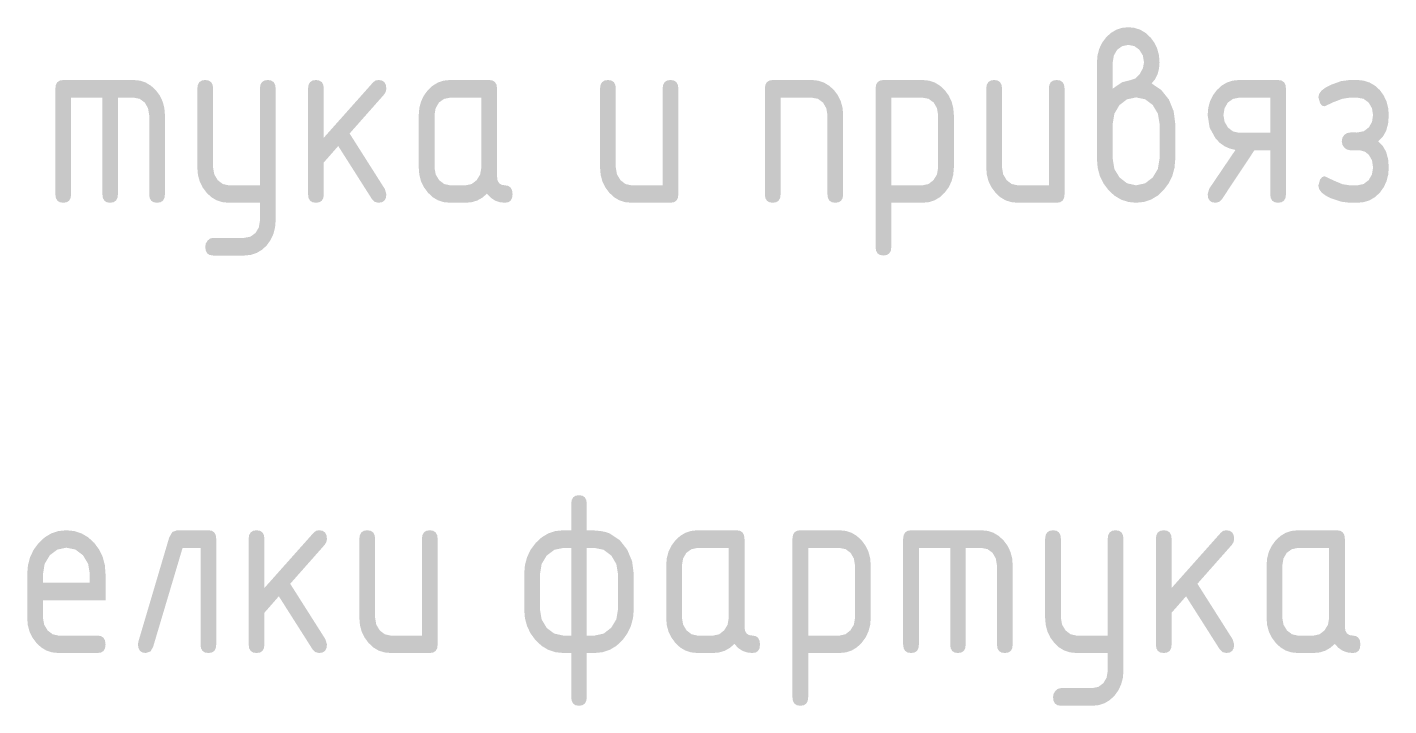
# Model space of a CAD drawing. Header units: millimetres. Extents: x 0 to 1189, y 0 to 841.
# Drawn here: x 1014.56 to 1038.03, y 249.9 to 261.6 of the extents above; entities that cross this region are included whole.
import ezdxf

# ---------------------------------------------------------------- set-up
doc = ezdxf.new("R2010")
doc.units = ezdxf.units.MM

msp = doc.modelspace()

# ---------------------------------------------------------------- hatches: boundary and pattern name
h = msp.add_hatch(color=7)
h.paths.add_polyline_path([(1033.27434, 260.545272), (1033.437914, 260.655998), (1033.587431, 260.693549), (1033.668735, 260.721041), (1033.741771, 260.799383), (1033.795997, 260.898877), (1033.813429, 260.998371), (1033.793585, 261.115918), (1033.734054, 261.214448), (1033.646617, 261.278733), (1033.542231, 261.298784), (1033.437362, 261.277079), (1033.349857, 261.214448), (1033.293702, 261.115918), (1033.27434, 260.998371)])
h.paths.add_polyline_path([(1033.945169, 260.634018), (1034.112463, 260.519985), (1034.243377, 260.355103), (1034.324819, 260.155425), (1034.352518, 259.940038), (1034.352518, 259.330394), (1034.339788, 259.179817), (1034.301944, 259.039834), (1034.239501, 258.911737), (1034.152978, 258.796817), (1034.05052, 258.700131), (1033.936488, 258.631453), (1033.811913, 258.590473), (1033.67783, 258.576883), (1033.54199, 258.590473), (1033.417105, 258.631453), (1033.302969, 258.700131), (1033.199375, 258.796817), (1033.112817, 258.913598), (1033.051374, 259.041488), (1033.014735, 259.180437), (1033.002591, 259.330394), (1033.002591, 260.998371), (1033.012513, 261.120534), (1033.042279, 261.233189), (1033.091888, 261.336335), (1033.161341, 261.429973), (1033.244032, 261.505472), (1033.33463, 261.559784), (1033.433805, 261.592599), (1033.542231, 261.603606), (1033.650941, 261.592538), (1033.751279, 261.559302), (1033.843143, 261.503844), (1033.926428, 261.426114), (1033.993651, 261.334707), (1034.042114, 261.232707), (1034.071458, 261.120474), (1034.08132, 260.998371), (1034.072836, 260.889584), (1034.047351, 260.792423), (1034.004813, 260.707149)])
h.paths.add_polyline_path([(1034.08132, 259.334804), (1034.08132, 259.940038), (1034.05245, 260.113602), (1033.964462, 260.261948), (1033.833755, 260.360822), (1033.67783, 260.393137), (1033.521905, 260.360822), (1033.391198, 260.261948), (1033.303004, 260.113602), (1033.27434, 259.940038), (1033.27434, 259.334804), (1033.303004, 259.157932), (1033.391198, 259.012894), (1033.521905, 258.911815), (1033.67783, 258.877295), (1033.833755, 258.911815), (1033.964462, 259.012894), (1034.05245, 259.159379)])
h = msp.add_hatch(color=7)
h.dxf.hatch_style = 2
h.paths.add_polyline_path([(1015.182254, 260.693549), (1016.39603, 260.693549), (1016.50437, 260.682465), (1016.603356, 260.649521), (1016.693764, 260.595183), (1016.776369, 260.519916), (1016.845822, 260.426279), (1016.895431, 260.323133), (1016.925197, 260.210478), (1016.935119, 260.088315), (1016.935119, 258.725159), (1016.926635, 258.658971), (1016.90115, 258.61278), (1016.858612, 258.585711), (1016.798968, 258.576883), (1016.739644, 258.585711), (1016.697269, 258.61278), (1016.671844, 258.658971), (1016.66337, 258.725159), (1016.66337, 260.088315), (1016.644008, 260.205586), (1016.587853, 260.30384), (1016.500417, 260.368608), (1016.39603, 260.388727), (1016.124832, 260.388727), (1016.124832, 258.725159), (1016.116349, 258.658971), (1016.090864, 258.61278), (1016.048325, 258.585711), (1015.988682, 258.576883), (1015.931588, 258.585711), (1015.890359, 258.61278), (1015.865356, 258.658971), (1015.856942, 258.725159), (1015.856942, 260.388727), (1015.317853, 260.388727), (1015.317853, 258.725159), (1015.309378, 258.658971), (1015.283953, 258.61278), (1015.241579, 258.585711), (1015.182254, 258.576883), (1015.122611, 258.585711), (1015.080073, 258.61278), (1015.054587, 258.658971), (1015.046104, 258.725159), (1015.046104, 260.545272), (1015.054587, 260.609601), (1015.080073, 260.655998), (1015.122611, 260.684101)])
h = msp.add_hatch(color=7)
h.dxf.hatch_style = 2
h.paths.add_polyline_path([(1018.572567, 258.267651), (1018.572567, 258.576883), (1018.033478, 258.576883), (1017.92451, 258.587347), (1017.82443, 258.619257), (1017.733652, 258.673388), (1017.652589, 258.750515), (1017.583136, 258.844153), (1017.533526, 258.947299), (1017.503761, 259.059954), (1017.493839, 259.182117), (1017.493839, 260.545272), (1017.502322, 260.609601), (1017.527807, 260.655998), (1017.570346, 260.684101), (1017.629989, 260.693549), (1017.689313, 260.684101), (1017.731688, 260.655998), (1017.757113, 260.609601), (1017.765588, 260.545272), (1017.765588, 259.182117), (1017.785432, 259.0665), (1017.844963, 258.966592), (1017.931986, 258.899619), (1018.033478, 258.877295), (1018.572567, 258.877295), (1018.572567, 260.545272), (1018.581033, 260.609601), (1018.606398, 260.655998), (1018.648609, 260.684101), (1018.707615, 260.693549), (1018.767258, 260.684101), (1018.809796, 260.655998), (1018.835281, 260.609601), (1018.843765, 260.545272), (1018.843765, 258.27206), (1018.833912, 258.149897), (1018.804629, 258.037243), (1018.756328, 257.934097), (1018.689425, 257.840459), (1018.607819, 257.76496), (1018.516963, 257.710648), (1018.417116, 257.677833), (1018.308535, 257.666826), (1017.765588, 257.666826), (1017.706263, 257.676335), (1017.663889, 257.70486), (1017.638464, 257.752402), (1017.629989, 257.818962), (1017.639291, 257.873532), (1017.67133, 257.924795), (1017.714118, 257.959384), (1017.765588, 257.971648), (1018.304676, 257.971648), (1018.409338, 257.991699), (1018.497051, 258.055984), (1018.553206, 258.150862)])
h = msp.add_hatch(color=7)
h.dxf.hatch_style = 2
h.paths.add_polyline_path([(1019.673996, 259.698606), (1020.522316, 260.651106), (1020.563382, 260.68349), (1020.616023, 260.693549), (1020.675666, 260.684101), (1020.718204, 260.655998), (1020.743689, 260.609601), (1020.752173, 260.545272), (1020.741355, 260.487601), (1020.710281, 260.439439), (1020.118827, 259.770815), (1020.725715, 258.813905), (1020.752173, 258.725159), (1020.743689, 258.658971), (1020.718204, 258.61278), (1020.675666, 258.585711), (1020.616023, 258.576883), (1020.551324, 258.592661), (1020.503575, 258.640272), (1019.922594, 259.554738), (1019.673996, 259.271414), (1019.673996, 258.725159), (1019.665521, 258.658971), (1019.640096, 258.61278), (1019.597721, 258.585711), (1019.538397, 258.576883), (1019.478754, 258.585711), (1019.436215, 258.61278), (1019.41073, 258.658971), (1019.402247, 258.725159), (1019.402247, 260.545272), (1019.41073, 260.609601), (1019.436215, 260.655998), (1019.478754, 260.684101), (1019.538397, 260.693549), (1019.597721, 260.684101), (1019.640096, 260.655998), (1019.665521, 260.609601), (1019.673996, 260.545272)])
h = msp.add_hatch(color=7)
h.paths.add_polyline_path([(1022.389383, 260.388727), (1021.850294, 260.388727), (1021.745426, 260.366954), (1021.65792, 260.30384), (1021.601765, 260.205586), (1021.582404, 260.088315), (1021.582404, 259.182117), (1021.602247, 259.0665), (1021.661779, 258.966592), (1021.748802, 258.899619), (1021.850294, 258.877295), (1022.121492, 258.877295), (1022.224156, 258.899619), (1022.309457, 258.966592), (1022.36947, 259.064846), (1022.389383, 259.182117)])
h.paths.add_polyline_path([(1022.92792, 258.725159), (1022.919583, 258.658971), (1022.89471, 258.61278), (1022.853506, 258.585711), (1022.79618, 258.576883), (1022.705074, 258.58646), (1022.623374, 258.615468), (1022.550768, 258.664319), (1022.486948, 258.733428), (1022.407211, 258.664319), (1022.31993, 258.615468), (1022.224793, 258.58646), (1022.121492, 258.576883), (1021.850294, 258.576883), (1021.741326, 258.587347), (1021.641246, 258.619257), (1021.550468, 258.673388), (1021.469405, 258.750515), (1021.399951, 258.843533), (1021.350342, 258.945646), (1021.320576, 259.058093), (1021.310655, 259.182117), (1021.310655, 260.088315), (1021.320576, 260.210478), (1021.350342, 260.323133), (1021.399951, 260.426279), (1021.469405, 260.519916), (1021.550468, 260.595183), (1021.641246, 260.649521), (1021.741326, 260.682465), (1021.850294, 260.693549), (1022.524431, 260.693549), (1022.584074, 260.684101), (1022.626612, 260.655998), (1022.652097, 260.609601), (1022.660581, 260.545272), (1022.660581, 259.029981), (1022.669056, 258.963104), (1022.694481, 258.915398), (1022.736855, 258.886812), (1022.79618, 258.877295), (1022.853506, 258.867786), (1022.89471, 258.839261), (1022.919583, 258.791719)])
h = msp.add_hatch(color=7)
h.dxf.hatch_style = 2
h.paths.add_polyline_path([(1025.786326, 260.545272), (1025.786326, 258.725159), (1025.777842, 258.658971), (1025.752357, 258.61278), (1025.709819, 258.585711), (1025.650176, 258.576883), (1024.976039, 258.576883), (1024.867071, 258.587347), (1024.766991, 258.619257), (1024.676213, 258.673388), (1024.59515, 258.750515), (1024.525696, 258.843533), (1024.476087, 258.945646), (1024.446321, 259.058093), (1024.4364, 259.182117), (1024.4364, 260.545272), (1024.444883, 260.609601), (1024.470368, 260.655998), (1024.512907, 260.684101), (1024.57255, 260.693549), (1024.631874, 260.684101), (1024.674249, 260.655998), (1024.699674, 260.609601), (1024.708149, 260.545272), (1024.708149, 259.182117), (1024.727992, 259.0665), (1024.787524, 258.966592), (1024.874547, 258.899619), (1024.976039, 258.877295), (1025.515128, 258.877295), (1025.515128, 260.545272), (1025.523594, 260.609601), (1025.548959, 260.655998), (1025.59117, 260.684101), (1025.650176, 260.693549), (1025.709819, 260.684101), (1025.752357, 260.655998), (1025.777842, 260.609601)])
h = msp.add_hatch(color=7)
h.dxf.hatch_style = 2
h.paths.add_polyline_path([(1027.277367, 258.725159), (1027.277367, 260.545272), (1027.285851, 260.609601), (1027.311336, 260.655998), (1027.353874, 260.684101), (1027.413518, 260.693549), (1028.088205, 260.693549), (1028.194926, 260.682465), (1028.294153, 260.649521), (1028.385629, 260.595183), (1028.469095, 260.519916), (1028.538229, 260.426279), (1028.587675, 260.323133), (1028.61738, 260.210478), (1028.627294, 260.088315), (1028.627294, 258.725159), (1028.61881, 258.658971), (1028.593325, 258.61278), (1028.550787, 258.585711), (1028.491144, 258.576883), (1028.432138, 258.585711), (1028.389927, 258.61278), (1028.364562, 258.658971), (1028.356096, 258.725159), (1028.356096, 260.088315), (1028.336734, 260.205586), (1028.280579, 260.30384), (1028.192867, 260.368608), (1028.088205, 260.388727), (1027.549117, 260.388727), (1027.549117, 258.725159), (1027.540642, 258.658971), (1027.515217, 258.61278), (1027.472842, 258.585711), (1027.413518, 258.576883), (1027.353874, 258.585711), (1027.311336, 258.61278), (1027.285851, 258.658971)])
h = msp.add_hatch(color=7)
h.paths.add_polyline_path([(1029.185775, 260.545272), (1029.194259, 260.609601), (1029.219744, 260.655998), (1029.262282, 260.684101), (1029.321926, 260.693549), (1029.996613, 260.693549), (1030.105504, 260.682465), (1030.205455, 260.649521), (1030.296207, 260.595183), (1030.377503, 260.519916), (1030.446637, 260.426279), (1030.496083, 260.323133), (1030.525788, 260.210478), (1030.535702, 260.088315), (1030.535702, 259.182117), (1030.525788, 259.059954), (1030.496083, 258.947299), (1030.446637, 258.844153), (1030.377503, 258.750515), (1030.296207, 258.673388), (1030.205455, 258.619257), (1030.105504, 258.587347), (1029.996613, 258.576883), (1029.457525, 258.576883), (1029.457525, 257.815103), (1029.44905, 257.750774), (1029.423625, 257.704378), (1029.38125, 257.676274), (1029.321926, 257.666826), (1029.262282, 257.676274), (1029.219744, 257.704378), (1029.194259, 257.750774), (1029.185775, 257.815103)])
h.paths.add_polyline_path([(1029.457525, 260.388727), (1029.457525, 258.877295), (1029.996613, 258.877295), (1030.099277, 258.899619), (1030.184578, 258.966592), (1030.244591, 259.064846), (1030.264504, 259.182117), (1030.264504, 260.088315), (1030.245142, 260.205586), (1030.188987, 260.30384), (1030.101275, 260.368608), (1029.996613, 260.388727)])
h = msp.add_hatch(color=7)
h.dxf.hatch_style = 2
h.paths.add_polyline_path([(1032.44411, 260.545272), (1032.44411, 258.725159), (1032.435626, 258.658971), (1032.410141, 258.61278), (1032.367603, 258.585711), (1032.307959, 258.576883), (1031.633823, 258.576883), (1031.524855, 258.587347), (1031.424775, 258.619257), (1031.333996, 258.673388), (1031.252933, 258.750515), (1031.18348, 258.843533), (1031.133871, 258.945646), (1031.104105, 259.058093), (1031.094183, 259.182117), (1031.094183, 260.545272), (1031.102667, 260.609601), (1031.128152, 260.655998), (1031.17069, 260.684101), (1031.230334, 260.693549), (1031.289658, 260.684101), (1031.332033, 260.655998), (1031.357458, 260.609601), (1031.365932, 260.545272), (1031.365932, 259.182117), (1031.385776, 259.0665), (1031.445307, 258.966592), (1031.532331, 258.899619), (1031.633823, 258.877295), (1032.172912, 258.877295), (1032.172912, 260.545272), (1032.181378, 260.609601), (1032.206742, 260.655998), (1032.248954, 260.684101), (1032.307959, 260.693549), (1032.367603, 260.684101), (1032.410141, 260.655998), (1032.435626, 260.609601)])
h = msp.add_hatch(color=7)
h.paths.add_polyline_path([(1035.390005, 259.486939), (1035.291941, 259.511055), (1035.201627, 259.551707), (1035.119789, 259.609722), (1035.047149, 259.685928), (1034.944968, 259.871412), (1034.910999, 260.088315), (1034.920921, 260.210478), (1034.950687, 260.323133), (1035.000296, 260.426279), (1035.069749, 260.519916), (1035.150812, 260.595183), (1035.241591, 260.649521), (1035.341671, 260.682465), (1035.450639, 260.693549), (1036.124775, 260.693549), (1036.184418, 260.684101), (1036.226957, 260.655998), (1036.252442, 260.609601), (1036.260925, 260.545272), (1036.260925, 258.725159), (1036.252442, 258.658971), (1036.226957, 258.61278), (1036.184418, 258.585711), (1036.124775, 258.576883), (1036.065769, 258.585711), (1036.023558, 258.61278), (1035.998194, 258.658971), (1035.989728, 258.725159), (1035.989728, 259.48308), (1035.717978, 259.48308), (1035.15629, 258.636414), (1035.107301, 258.590732), (1035.047149, 258.576883), (1034.987506, 258.585711), (1034.944968, 258.61278), (1034.919483, 258.658971), (1034.910999, 258.725159), (1034.937458, 258.818315)])
h.paths.add_polyline_path([(1035.182748, 260.088315), (1035.202592, 259.972215), (1035.262123, 259.872238), (1035.349146, 259.805748), (1035.450639, 259.783493), (1035.989728, 259.783493), (1035.989728, 260.388727), (1035.450639, 260.388727), (1035.34577, 260.366954), (1035.258265, 260.30384), (1035.20211, 260.205586)])
h = msp.add_hatch(color=7)
h.dxf.hatch_style = 2
h.paths.add_polyline_path([(1037.761985, 259.182117), (1037.744553, 259.30807), (1037.690327, 259.402603), (1037.622597, 259.456898), (1037.532129, 259.48308), (1037.359047, 259.48308), (1037.303236, 259.49817), (1037.264789, 259.529383), (1037.233921, 259.577545), (1037.222897, 259.635216), (1037.233921, 259.696539), (1037.264789, 259.745459), (1037.317637, 259.779565), (1037.39653, 259.791761), (1037.437871, 259.791761), (1037.48307, 259.787351), (1037.602408, 259.809676), (1037.690327, 259.876648), (1037.744553, 259.971319), (1037.761985, 260.088315), (1037.74414, 260.205586), (1037.68702, 260.30384), (1037.599308, 260.368608), (1037.494646, 260.388727), (1037.359047, 260.388727), (1037.234059, 260.36971), (1037.083439, 260.312659), (1037.01154, 260.27938), (1036.960105, 260.255609), (1036.92996, 260.241346), (1036.884244, 260.249614), (1036.850275, 260.291162), (1036.819407, 260.396995), (1036.833506, 260.455795), (1036.875562, 260.511441), (1036.945213, 260.563884), (1037.042098, 260.613072), (1037.211735, 260.673981), (1037.359047, 260.693549), (1037.494646, 260.693549), (1037.603356, 260.682465), (1037.703694, 260.649521), (1037.795558, 260.595183), (1037.878843, 260.519916), (1037.945979, 260.426279), (1037.994254, 260.323133), (1038.023408, 260.210478), (1038.033183, 260.088315), (1038.021857, 259.940701), (1037.987639, 259.81567), (1037.930166, 259.713687), (1037.849077, 259.635216), (1037.930166, 259.556745), (1037.987639, 259.454762), (1038.021857, 259.329731), (1038.033183, 259.182117), (1038.023408, 259.059954), (1037.994254, 258.947299), (1037.945979, 258.844153), (1037.878843, 258.750515), (1037.795558, 258.673388), (1037.703694, 258.619257), (1037.603356, 258.587347), (1037.494646, 258.576883), (1037.359047, 258.576883), (1037.208565, 258.595899), (1037.03824, 258.65295), (1036.941958, 258.702207), (1036.873633, 258.755132), (1036.832903, 258.812088), (1036.819407, 258.873436), (1036.850275, 258.97927), (1036.884657, 259.019164), (1036.92524, 259.03384), (1036.937393, 259.029086), (1036.968304, 259.014823), (1037.018336, 258.991052), (1037.087849, 258.957772), (1037.23461, 258.896863), (1037.359047, 258.877295), (1037.494646, 258.877295), (1037.599308, 258.899619), (1037.68702, 258.966592), (1037.742899, 259.064846)])
h = msp.add_hatch(color=7)
h.paths.add_polyline_path([(1023.939395, 251.112639), (1023.939395, 252.624072), (1023.803797, 252.624072), (1023.647872, 252.591757), (1023.517165, 252.492882), (1023.42897, 252.346397), (1023.400307, 252.170973), (1023.400307, 251.565738), (1023.42897, 251.392174), (1023.517165, 251.243828), (1023.647872, 251.146608), (1023.803797, 251.112639)])
h.paths.add_polyline_path([(1023.939395, 250.812227), (1023.803797, 250.812227), (1023.667956, 250.825818), (1023.543072, 250.866797), (1023.428936, 250.935475), (1023.325342, 251.032162), (1023.238784, 251.148942), (1023.17734, 251.276832), (1023.140702, 251.415782), (1023.128558, 251.565738), (1023.128558, 252.170973), (1023.140702, 252.323478), (1023.17734, 252.463737), (1023.238784, 252.59211), (1023.325342, 252.708959), (1023.428936, 252.805645), (1023.543072, 252.874323), (1023.667956, 252.915303), (1023.803797, 252.928894), (1023.939395, 252.928894), (1023.939395, 253.385851), (1023.94781, 253.45018), (1023.972813, 253.496576), (1024.014042, 253.52468), (1024.071136, 253.534128), (1024.130779, 253.52468), (1024.173317, 253.496576), (1024.198803, 253.45018), (1024.207286, 253.385851), (1024.207286, 252.928894), (1024.335857, 252.925629), (1024.444584, 252.915595), (1024.533468, 252.89843), (1024.602507, 252.873772), (1024.774831, 252.75967), (1024.904573, 252.594306), (1024.989185, 252.393801), (1025.017573, 252.170973), (1025.017573, 251.565738), (1025.004981, 251.415782), (1024.967688, 251.276832), (1024.906417, 251.148942), (1024.821891, 251.032162), (1024.71766, 250.935475), (1024.603196, 250.866797), (1024.478191, 250.825818), (1024.342334, 250.812227), (1024.207286, 250.812227), (1024.207286, 250.050447), (1024.198803, 249.986119), (1024.173317, 249.939722), (1024.130779, 249.911619), (1024.071136, 249.90217), (1024.014042, 249.911619), (1023.972813, 249.939722), (1023.94781, 249.986119), (1023.939395, 250.050447)])
h.paths.add_polyline_path([(1024.207286, 251.112639), (1024.342334, 251.112639), (1024.498741, 251.147159), (1024.629517, 251.248238), (1024.717229, 251.394172), (1024.745823, 251.565738), (1024.745823, 252.170973), (1024.717229, 252.346397), (1024.629517, 252.492882), (1024.498741, 252.591757), (1024.342334, 252.624072), (1024.207286, 252.624072)])
h = msp.add_hatch(color=7)
h.paths.add_polyline_path([(1015.236374, 252.628481), (1015.080449, 252.596166), (1014.949742, 252.497292), (1014.861548, 252.350393), (1014.832885, 252.175382), (1014.832885, 252.022696), (1015.639864, 252.022696), (1015.639864, 252.175382), (1015.610994, 252.350393), (1015.523006, 252.497292), (1015.392299, 252.596166)])
h.paths.add_polyline_path([(1014.832885, 251.718425), (1014.832885, 251.417461), (1014.852728, 251.301844), (1014.91226, 251.201936), (1014.999283, 251.134963), (1015.100775, 251.112639), (1015.774911, 251.112639), (1015.834555, 251.103131), (1015.877093, 251.074605), (1015.902578, 251.027063), (1015.911062, 250.960504), (1015.902578, 250.894315), (1015.877093, 250.848125), (1015.834555, 250.821055), (1015.774911, 250.812227), (1015.100775, 250.812227), (1014.991807, 250.822691), (1014.891727, 250.854602), (1014.800949, 250.908733), (1014.719885, 250.98586), (1014.650432, 251.078877), (1014.600823, 251.18099), (1014.571057, 251.293438), (1014.561135, 251.417461), (1014.561135, 252.170973), (1014.573279, 252.323478), (1014.609918, 252.463737), (1014.671361, 252.59211), (1014.757919, 252.708959), (1014.861513, 252.805645), (1014.975649, 252.874323), (1015.100534, 252.915303), (1015.236374, 252.928894), (1015.372137, 252.915363), (1015.496892, 252.874806), (1015.611002, 252.807273), (1015.714829, 252.712817), (1015.801301, 252.596287), (1015.862555, 252.468078), (1015.899004, 252.327879), (1015.911062, 252.175382), (1015.911062, 251.718425)])
h = msp.add_hatch(color=7)
h.dxf.hatch_style = 2
h.paths.add_polyline_path([(1017.144959, 252.928894), (1017.683496, 252.928894), (1017.743139, 252.919445), (1017.785678, 252.891342), (1017.811163, 252.844945), (1017.819646, 252.780617), (1017.819646, 250.960504), (1017.811163, 250.894315), (1017.785678, 250.848125), (1017.743139, 250.821055), (1017.683496, 250.812227), (1017.62449, 250.821055), (1017.582279, 250.848125), (1017.556915, 250.894315), (1017.548448, 250.960504), (1017.548448, 252.624072), (1017.239217, 252.624072), (1016.729894, 250.913651), (1016.684832, 250.837514), (1016.60587, 250.812227), (1016.546227, 250.821735), (1016.503689, 250.850261), (1016.478204, 250.897803), (1016.46972, 250.964362), (1016.477988, 251.011216), (1017.00936, 252.805973), (1017.06269, 252.899266)])
h = msp.add_hatch(color=7)
h.dxf.hatch_style = 2
h.paths.add_polyline_path([(1018.650054, 251.93395), (1019.498374, 252.88645), (1019.53944, 252.918834), (1019.592081, 252.928894), (1019.651724, 252.919445), (1019.694262, 252.891342), (1019.719747, 252.844945), (1019.728231, 252.780617), (1019.717413, 252.722946), (1019.686339, 252.674783), (1019.094885, 252.006159), (1019.701773, 251.049249), (1019.728231, 250.960504), (1019.719747, 250.894315), (1019.694262, 250.848125), (1019.651724, 250.821055), (1019.592081, 250.812227), (1019.527382, 250.828005), (1019.479633, 250.875617), (1018.898652, 251.790083), (1018.650054, 251.506758), (1018.650054, 250.960504), (1018.641579, 250.894315), (1018.616154, 250.848125), (1018.573779, 250.821055), (1018.514455, 250.812227), (1018.454812, 250.821055), (1018.412273, 250.848125), (1018.386788, 250.894315), (1018.378305, 250.960504), (1018.378305, 252.780617), (1018.386788, 252.844945), (1018.412273, 252.891342), (1018.454812, 252.919445), (1018.514455, 252.928894), (1018.573779, 252.919445), (1018.616154, 252.891342), (1018.641579, 252.844945), (1018.650054, 252.780617)])
h = msp.add_hatch(color=7)
h.dxf.hatch_style = 2
h.paths.add_polyline_path([(1021.636815, 252.780617), (1021.636815, 250.960504), (1021.628332, 250.894315), (1021.602847, 250.848125), (1021.560309, 250.821055), (1021.500665, 250.812227), (1020.826529, 250.812227), (1020.717561, 250.822691), (1020.617481, 250.854602), (1020.526702, 250.908733), (1020.445639, 250.98586), (1020.376186, 251.078877), (1020.326577, 251.18099), (1020.296811, 251.293438), (1020.286889, 251.417461), (1020.286889, 252.780617), (1020.295373, 252.844945), (1020.320858, 252.891342), (1020.363396, 252.919445), (1020.423039, 252.928894), (1020.482364, 252.919445), (1020.524739, 252.891342), (1020.550163, 252.844945), (1020.558638, 252.780617), (1020.558638, 251.417461), (1020.578482, 251.301844), (1020.638013, 251.201936), (1020.725037, 251.134963), (1020.826529, 251.112639), (1021.365618, 251.112639), (1021.365618, 252.780617), (1021.374084, 252.844945), (1021.399448, 252.891342), (1021.441659, 252.919445), (1021.500665, 252.928894), (1021.560309, 252.919445), (1021.602847, 252.891342), (1021.628332, 252.844945)])
h = msp.add_hatch(color=7)
h.paths.add_polyline_path([(1026.655198, 252.624072), (1026.116109, 252.624072), (1026.01124, 252.602299), (1025.923735, 252.539184), (1025.86758, 252.44093), (1025.848218, 252.323659), (1025.848218, 251.417461), (1025.868062, 251.301844), (1025.927593, 251.201936), (1026.014617, 251.134963), (1026.116109, 251.112639), (1026.387307, 251.112639), (1026.489971, 251.134963), (1026.575271, 251.201936), (1026.635285, 251.30019), (1026.655198, 251.417461)])
h.paths.add_polyline_path([(1027.193735, 250.960504), (1027.185398, 250.894315), (1027.160524, 250.848125), (1027.119321, 250.821055), (1027.061995, 250.812227), (1026.970889, 250.821804), (1026.889189, 250.850812), (1026.816583, 250.899663), (1026.752763, 250.968772), (1026.673026, 250.899663), (1026.585745, 250.850812), (1026.490608, 250.821804), (1026.387307, 250.812227), (1026.116109, 250.812227), (1026.007141, 250.822691), (1025.907061, 250.854602), (1025.816282, 250.908733), (1025.735219, 250.98586), (1025.665766, 251.078877), (1025.616157, 251.18099), (1025.586391, 251.293438), (1025.576469, 251.417461), (1025.576469, 252.323659), (1025.586391, 252.445822), (1025.616157, 252.558477), (1025.665766, 252.661623), (1025.735219, 252.755261), (1025.816282, 252.830527), (1025.907061, 252.884865), (1026.007141, 252.917809), (1026.116109, 252.928894), (1026.790245, 252.928894), (1026.849889, 252.919445), (1026.892427, 252.891342), (1026.917912, 252.844945), (1026.926396, 252.780617), (1026.926396, 251.265326), (1026.93487, 251.198448), (1026.960295, 251.150742), (1027.00267, 251.122156), (1027.061995, 251.112639), (1027.119321, 251.103131), (1027.160524, 251.074605), (1027.185398, 251.027063)])
h = msp.add_hatch(color=7)
h.paths.add_polyline_path([(1027.752832, 252.780617), (1027.761315, 252.844945), (1027.7868, 252.891342), (1027.829339, 252.919445), (1027.888982, 252.928894), (1028.563669, 252.928894), (1028.67256, 252.917809), (1028.772511, 252.884865), (1028.863263, 252.830527), (1028.944559, 252.755261), (1029.013694, 252.661623), (1029.063139, 252.558477), (1029.092845, 252.445822), (1029.102758, 252.323659), (1029.102758, 251.417461), (1029.092845, 251.295298), (1029.063139, 251.182644), (1029.013694, 251.079497), (1028.944559, 250.98586), (1028.863263, 250.908733), (1028.772511, 250.854602), (1028.67256, 250.822691), (1028.563669, 250.812227), (1028.024581, 250.812227), (1028.024581, 250.050447), (1028.016106, 249.986119), (1027.990681, 249.939722), (1027.948306, 249.911619), (1027.888982, 249.90217), (1027.829339, 249.911619), (1027.7868, 249.939722), (1027.761315, 249.986119), (1027.752832, 250.050447)])
h.paths.add_polyline_path([(1028.024581, 252.624072), (1028.024581, 251.112639), (1028.563669, 251.112639), (1028.666333, 251.134963), (1028.751634, 251.201936), (1028.811647, 251.30019), (1028.83156, 251.417461), (1028.83156, 252.323659), (1028.812199, 252.44093), (1028.756043, 252.539184), (1028.668331, 252.603952), (1028.563669, 252.624072)])
h = msp.add_hatch(color=7)
h.dxf.hatch_style = 2
h.paths.add_polyline_path([(1029.797566, 252.928894), (1031.011342, 252.928894), (1031.119682, 252.917809), (1031.218668, 252.884865), (1031.309076, 252.830527), (1031.391681, 252.755261), (1031.461134, 252.661623), (1031.510744, 252.558477), (1031.540509, 252.445822), (1031.550431, 252.323659), (1031.550431, 250.960504), (1031.541947, 250.894315), (1031.516462, 250.848125), (1031.473924, 250.821055), (1031.414281, 250.812227), (1031.354956, 250.821055), (1031.312582, 250.848125), (1031.287157, 250.894315), (1031.278682, 250.960504), (1031.278682, 252.323659), (1031.25932, 252.44093), (1031.203165, 252.539184), (1031.115729, 252.603952), (1031.011342, 252.624072), (1030.740145, 252.624072), (1030.740145, 250.960504), (1030.731661, 250.894315), (1030.706176, 250.848125), (1030.663638, 250.821055), (1030.603994, 250.812227), (1030.546901, 250.821055), (1030.505671, 250.848125), (1030.480669, 250.894315), (1030.472254, 250.960504), (1030.472254, 252.624072), (1029.933165, 252.624072), (1029.933165, 250.960504), (1029.92469, 250.894315), (1029.899266, 250.848125), (1029.856891, 250.821055), (1029.797566, 250.812227), (1029.737923, 250.821055), (1029.695385, 250.848125), (1029.6699, 250.894315), (1029.661416, 250.960504), (1029.661416, 252.780617), (1029.6699, 252.844945), (1029.695385, 252.891342), (1029.737923, 252.919445)])
h = msp.add_hatch(color=7)
h.dxf.hatch_style = 2
h.paths.add_polyline_path([(1033.188056, 250.502995), (1033.188056, 250.812227), (1032.648968, 250.812227), (1032.539999, 250.822691), (1032.439919, 250.854602), (1032.349141, 250.908733), (1032.268078, 250.98586), (1032.198625, 251.079497), (1032.149015, 251.182644), (1032.11925, 251.295298), (1032.109328, 251.417461), (1032.109328, 252.780617), (1032.117811, 252.844945), (1032.143296, 252.891342), (1032.185835, 252.919445), (1032.245478, 252.928894), (1032.304802, 252.919445), (1032.347177, 252.891342), (1032.372602, 252.844945), (1032.381077, 252.780617), (1032.381077, 251.417461), (1032.400921, 251.301844), (1032.460452, 251.201936), (1032.547475, 251.134963), (1032.648968, 251.112639), (1033.188056, 251.112639), (1033.188056, 252.780617), (1033.196522, 252.844945), (1033.221887, 252.891342), (1033.264098, 252.919445), (1033.323104, 252.928894), (1033.382747, 252.919445), (1033.425285, 252.891342), (1033.45077, 252.844945), (1033.459254, 252.780617), (1033.459254, 250.507405), (1033.449401, 250.385242), (1033.420118, 250.272587), (1033.371817, 250.169441), (1033.304914, 250.075803), (1033.223308, 250.000304), (1033.132452, 249.945992), (1033.032605, 249.913178), (1032.924024, 249.90217), (1032.381077, 249.90217), (1032.321752, 249.911679), (1032.279378, 249.940204), (1032.253953, 249.987747), (1032.245478, 250.054306), (1032.25478, 250.108876), (1032.286819, 250.160139), (1032.329607, 250.194728), (1032.381077, 250.206993), (1032.920165, 250.206993), (1033.024827, 250.227043), (1033.11254, 250.291328), (1033.168695, 250.386206)])
h = msp.add_hatch(color=7)
h.dxf.hatch_style = 2
h.paths.add_polyline_path([(1034.289661, 251.93395), (1035.137982, 252.88645), (1035.179047, 252.918834), (1035.231688, 252.928894), (1035.291332, 252.919445), (1035.33387, 252.891342), (1035.359355, 252.844945), (1035.367839, 252.780617), (1035.357021, 252.722946), (1035.325946, 252.674783), (1034.734492, 252.006159), (1035.34138, 251.049249), (1035.367839, 250.960504), (1035.359355, 250.894315), (1035.33387, 250.848125), (1035.291332, 250.821055), (1035.231688, 250.812227), (1035.16699, 250.828005), (1035.11924, 250.875617), (1034.53826, 251.790083), (1034.289661, 251.506758), (1034.289661, 250.960504), (1034.281187, 250.894315), (1034.255762, 250.848125), (1034.213387, 250.821055), (1034.154063, 250.812227), (1034.094419, 250.821055), (1034.051881, 250.848125), (1034.026396, 250.894315), (1034.017912, 250.960504), (1034.017912, 252.780617), (1034.026396, 252.844945), (1034.051881, 252.891342), (1034.094419, 252.919445), (1034.154063, 252.928894), (1034.213387, 252.919445), (1034.255762, 252.891342), (1034.281187, 252.844945), (1034.289661, 252.780617)])
h = msp.add_hatch(color=7)
h.paths.add_polyline_path([(1037.005225, 252.624072), (1036.466137, 252.624072), (1036.361268, 252.602299), (1036.273763, 252.539184), (1036.217608, 252.44093), (1036.198246, 252.323659), (1036.198246, 251.417461), (1036.21809, 251.301844), (1036.277621, 251.201936), (1036.364644, 251.134963), (1036.466137, 251.112639), (1036.737335, 251.112639), (1036.839998, 251.134963), (1036.925299, 251.201936), (1036.985313, 251.30019), (1037.005225, 251.417461)])
h.paths.add_polyline_path([(1037.543763, 250.960504), (1037.535425, 250.894315), (1037.510552, 250.848125), (1037.469349, 250.821055), (1037.412022, 250.812227), (1037.320917, 250.821804), (1037.239216, 250.850812), (1037.166611, 250.899663), (1037.10279, 250.968772), (1037.023054, 250.899663), (1036.935772, 250.850812), (1036.840636, 250.821804), (1036.737335, 250.812227), (1036.466137, 250.812227), (1036.357168, 250.822691), (1036.257088, 250.854602), (1036.16631, 250.908733), (1036.085247, 250.98586), (1036.015794, 251.078877), (1035.966184, 251.18099), (1035.936419, 251.293438), (1035.926497, 251.417461), (1035.926497, 252.323659), (1035.936419, 252.445822), (1035.966184, 252.558477), (1036.015794, 252.661623), (1036.085247, 252.755261), (1036.16631, 252.830527), (1036.257088, 252.884865), (1036.357168, 252.917809), (1036.466137, 252.928894), (1037.140273, 252.928894), (1037.199916, 252.919445), (1037.242455, 252.891342), (1037.26794, 252.844945), (1037.276423, 252.780617), (1037.276423, 251.265326), (1037.284898, 251.198448), (1037.310323, 251.150742), (1037.352698, 251.122156), (1037.412022, 251.112639), (1037.469349, 251.103131), (1037.510552, 251.074605), (1037.535425, 251.027063)])

doc.saveas('drawing.dxf')
